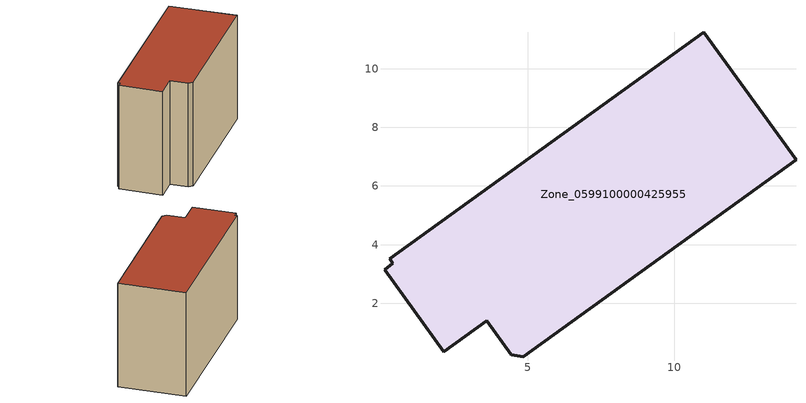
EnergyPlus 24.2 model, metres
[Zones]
Zone_0599100000425955
 floor ground (C_G): 0.3,3.52 11,11.25 14.15,6.89 4.85,0.17 4.45,0.24 3.6,1.41 2.13,0.35 0.12,3.15 0.41,3.37 z0
 wall outside (C_F): 3.6,1.41 4.45,0.24 4.85,0.17 14.15,6.89 11,11.25 0.3,3.52 0.41,3.37 0.12,3.15 2.13,0.35 3.6,1.41 z0:8.73
 roof outside (C_R): 4.85,0.17 14.15,6.89 11,11.25 0.3,3.52 0.41,3.37 0.12,3.15 2.13,0.35 3.6,1.41 4.45,0.24 z8.73
[BUILDING]
Pand.0599100000425955: North Axis=0; Terrain=City; Loads Convergence Tolerance Value=0.04; Temperature Convergence Tolerance Value=0.4; Solar Distribution=FullExterior; Maximum Number of Warmup Days=25; Minimum Number of Warmup Days=1
[Site:Location]
Rotterdam.The.Hague.AP_ZH_NLD Design_Conditions: Latitude=51.96; Longitude=4.45; Time Zone=1; Elevation=-4.5
[SITE:GROUNDTEMPERATURE:BUILDINGSURFACE]
18, 18, 18, 18, 18, 18, 18, 18, 18, 18, 18, 18
[MATERIAL] Thermal Absorptance=0.9; Solar Absorptance=0.7; Visible Absorptance=0.7
Name | Roughness | Thickness | Conductivity | Density | Specific Heat
G.TI.2006-2014 | MediumSmooth | 0.15 | 0.06 | 540 | 1210
F.TI.2006-2014 | Rough | 0.3 | 0.12 | 1920 | 840
R.TI.2006-2014 | MediumRough | 0.2 | 0.08 | 1500 | 1000
[CONSTRUCTION]
C_G: G.TI.2006-2014
C_F: F.TI.2006-2014
C_R: R.TI.2006-2014
[ZONE]
Zone_0599100000425955: Type=1; Multiplier=1; Ceiling Height=Autocalculate; Volume=Autocalculate; Floor Area=autocalculate; Part of Total Floor Area=Yes
[ZONEINFILTRATION:DESIGNFLOWRATE]
Infil_Zone_0599100000425955: Zone or ZoneList or Space or SpaceList=Zone_0599100000425955; Schedule=AlwaysOn; Design Flow Rate Calculation Method=Flow/Area; Flow Rate per Floor Area=0.0015; Constant Term Coefficient=1; Temperature Term Coefficient=0; Velocity Term Coefficient=0; Velocity Squared Term Coefficient=0
[HVACTEMPLATE:ZONE:IDEALLOADSAIRSYSTEM]
Zone_0599100000425955: Maximum Heating Supply Air Temperature=50; Minimum Cooling Supply Air Temperature=13; Maximum Heating Supply Air Humidity Ratio=0.0156; Minimum Cooling Supply Air Humidity Ratio=0.0077; Heating Limit=NoLimit; Cooling Limit=NoLimit; Dehumidification Control Type=ConstantSensibleHeatRatio; Cooling Sensible Heat Ratio=0.7; Dehumidification Setpoint=60; Humidification Control Type=None; Humidification Setpoint=30; Outdoor Air Method=None; Outdoor Air Flow Rate per Person=0.00944; Outdoor Air Flow Rate per Zone Floor Area=0; Outdoor Air Flow Rate per Zone=0; Demand Controlled Ventilation Type=None; Outdoor Air Economizer Type=NoEconomizer; Heat Recovery Type=None; Sensible Heat Recovery Effectiveness=0.7; Latent Heat Recovery Effectiveness=0.65
[ZONECONTROL:THERMOSTAT]
ThermostatControl_Zone_0599100000425955: Zone or ZoneList=Zone_0599100000425955; Control Type Schedule=DualSetpointControlType; Control 1=Thermostat_Zone_0599100000425955; Temperature Difference Between Cutout And Setpoint=0
[THERMOSTATSETPOINT:DUALSETPOINT]
Thermostat_Zone_0599100000425955: Heating Setpoint Temperature Schedule=HeatingSetpoint_Zone_0599100000425955; Cooling Setpoint Temperature Schedule=CoolingSetpoint_Zone_0599100000425955
[SCHEDULE:COMPACT]
HeatingSetpoint_Zone_0599100000425955: Through: 12/31, For: AllDays, Until: 24:00, 21
CoolingSetpoint_Zone_0599100000425955: Through: 12/31, For: AllDays, Until: 24:00, 24
DualSetpointControlType: Through: 12/31, For: AllDays, Until: 24:00, 4
AlwaysOn: Through: 12/31, For: AllDays, Until: 24:00, 1
